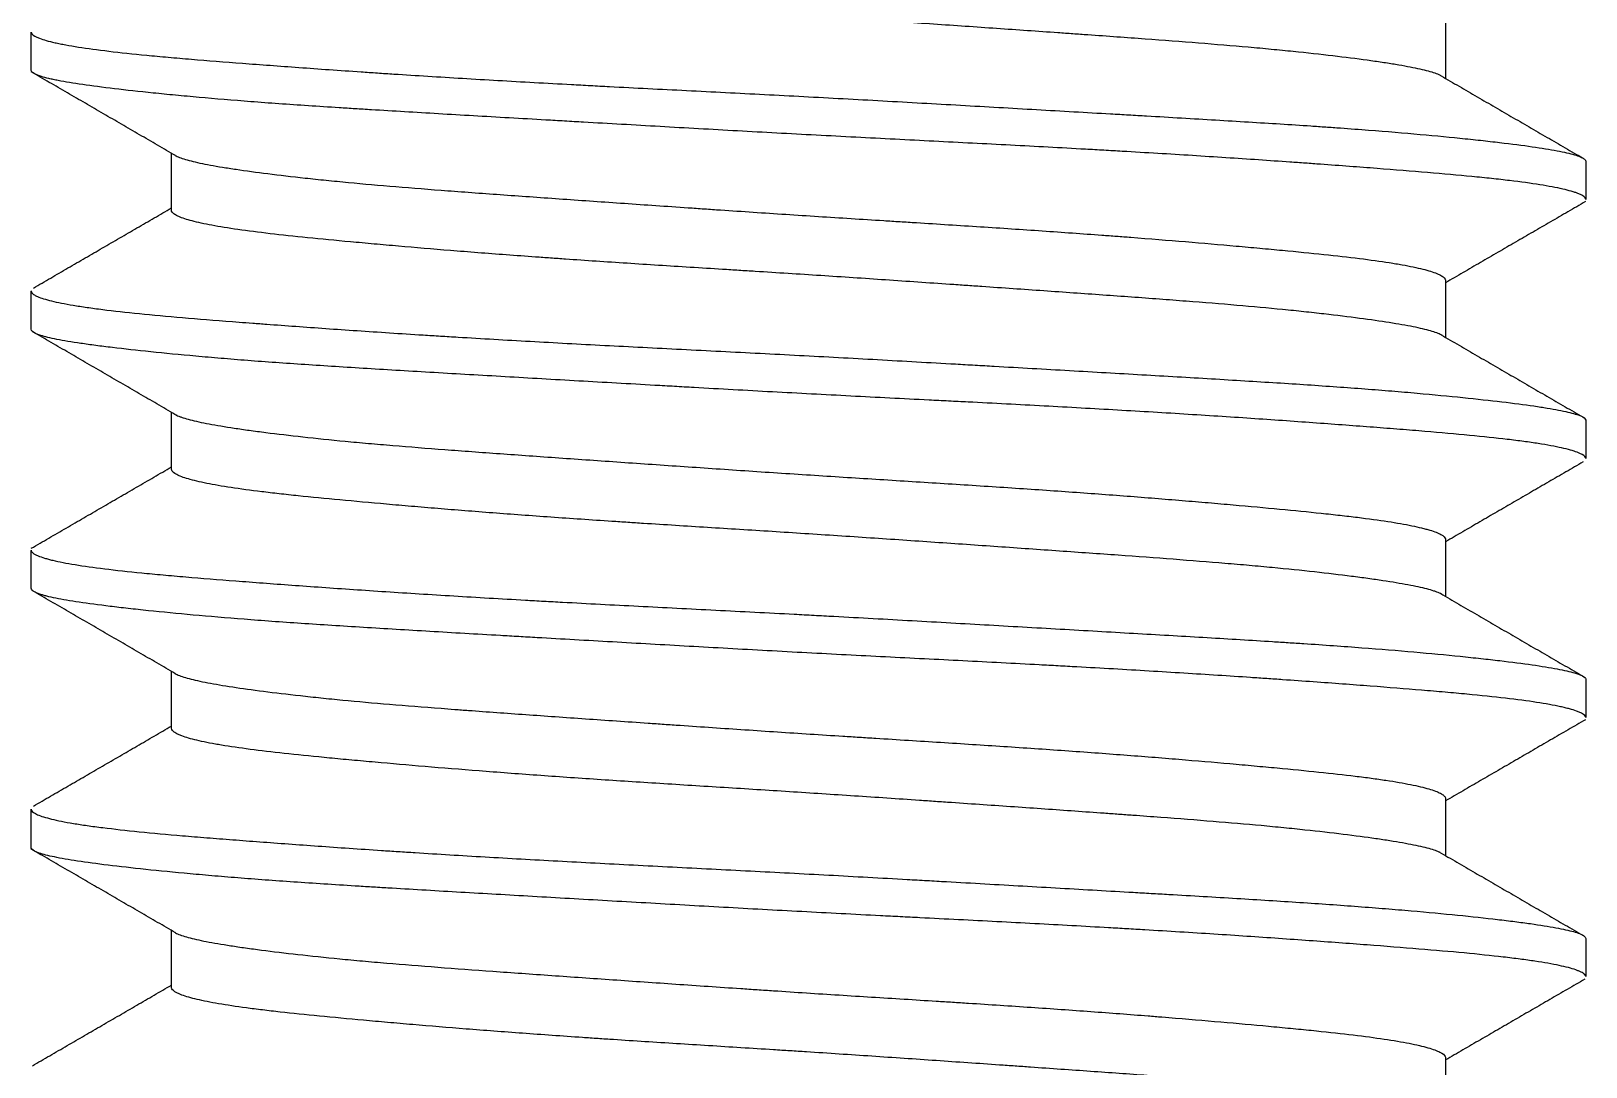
# Model space of a CAD drawing. Extents: x 0 to 1128, y 0 to 827.
# Drawn here: x 300.36 to 306.36, y 231.86 to 235.86 of the extents above; entities that cross this region are included whole.
import ezdxf

# ---------------------------------------------------------------- set-up
doc = ezdxf.new("R2010")
doc.units = 0
doc.header["$LTSCALE"] = 10
doc.header["$MEASUREMENT"] = 0
doc.linetypes.add('CENTER', pattern=[2, 1.25, -0.25, 0.25, -0.25])
doc.layers.add('1', color=7, linetype='CONTINUOUS')

msp = doc.modelspace()

# ---------------------------------------------------------------- linework, layer by layer
at = {"layer": '1', "color": 1, "linetype": 'CENTER', "lineweight": -3, "ltscale": 3}
msp.add_line((303.359, 275.5328), (303.359, 195.1403), dxfattribs=at)
at = {"layer": '1', "color": 7, "linetype": 'Continuous', "lineweight": -3}
for p, q in [((305.8175, 235.8942), (305.8175, 235.6738)), ((300.359, 235.7069), (300.359, 235.8527)), ((300.9005, 235.1649), (300.9005, 235.3851)), ((306.359, 235.3521), (306.359, 235.2071)), ((300.359, 234.7065), (300.359, 234.8523)), ((305.8175, 234.894), (305.8175, 234.6741)), ((300.9005, 234.1652), (300.9005, 234.3851)), ((306.359, 234.3529), (306.359, 234.2066)), ((305.8175, 233.894), (305.8175, 233.6742)), ((300.359, 233.7071), (300.359, 233.8522)), ((300.9005, 233.1652), (300.9005, 233.3851)), ((306.359, 233.3521), (306.359, 233.2068)), ((305.8175, 232.8943), (305.8175, 232.6739)), ((300.359, 232.7063), (300.359, 232.8529)), ((300.9005, 232.1649), (300.9005, 232.3851)), ((306.359, 232.3525), (306.359, 232.207)), ((305.8175, 231.8936), (305.8175, 231.6741))]:
    msp.add_line(p, q, dxfattribs=at)
for points, knots in [([(305.7976, 235.6854), (305.796, 235.6862), (305.7944, 235.687), (305.7866, 235.6904), (305.7795, 235.693), (305.7552, 235.7008), (305.7145, 235.7112), (305.6575, 235.7218), (305.6085, 235.73), (305.5911, 235.7327), (305.5634, 235.7369), (305.554, 235.7383), (305.5346, 235.7411), (305.5247, 235.7424), (305.474, 235.7494), (305.3858, 235.7606), (305.2838, 235.7719), (305.2021, 235.7803), (305.1599, 235.7845), (305.1158, 235.7886), (305.0859, 235.7914), (305.0707, 235.7927), (304.9941, 235.7995), (304.8664, 235.8101), (304.6603, 235.8257), (304.5131, 235.8362), (304.4179, 235.843), (304.3987, 235.8444), (304.3602, 235.8471), (304.3021, 235.8512), (304.2434, 235.8553), (304.1252, 235.8635), (303.9652, 235.8747), (303.7802, 235.8874), (303.6755, 235.8945), (303.6335, 235.8974), (303.6124, 235.8988), (303.5491, 235.9031), (303.507, 235.9059), (303.3808, 235.9143), (303.297, 235.9197), (303.1299, 235.9303), (303.0466, 235.9355), (302.9222, 235.9433), (302.8808, 235.9459), (302.7981, 235.9511), (302.7568, 235.9538), (302.6344, 235.9617), (302.4747, 235.9723), (302.3217, 235.9831), (302.1722, 235.9941), (302.0991, 235.9997), (301.9921, 236.0082), (301.9571, 236.0111), (301.8887, 236.0167), (301.8553, 236.0195), (301.757, 236.028), (301.6945, 236.0335), (301.5751, 236.0444), (301.5041, 236.0511), (301.4377, 236.0577), (301.4116, 236.0604), (301.3987, 236.0617), (301.3608, 236.0657), (301.3365, 236.0683), (301.2666, 236.0761), (301.1809, 236.0866), (301.1103, 236.0974), (301.0631, 236.1056), (301.0483, 236.1083), (301.0277, 236.1125), (301.021, 236.1139), (301.0082, 236.1167), (301.0021, 236.1181), (300.973, 236.1252), (300.935, 236.1365), (300.9138, 236.1478), (300.9043, 236.1562), (300.9013, 236.1603), (300.9005, 236.1643), (300.9005, 236.1655)], [0, 0, 0, 0, 0.005038, 0.005038, 0.022059, 0.022059, 0.0561, 0.090142, 0.090142, 0.107162, 0.107162, 0.115673, 0.115673, 0.124183, 0.124183, 0.158224, 0.192266, 0.192266, 0.209286, 0.217797, 0.217797, 0.226307, 0.226307, 0.260349, 0.29439, 0.328431, 0.328431, 0.336942, 0.336942, 0.345452, 0.362473, 0.362473, 0.396514, 0.430556, 0.439066, 0.439066, 0.447576, 0.447576, 0.464597, 0.464597, 0.498639, 0.498639, 0.53268, 0.53268, 0.549701, 0.549701, 0.566721, 0.566721, 0.600763, 0.634804, 0.634804, 0.668846, 0.668846, 0.685866, 0.685866, 0.702887, 0.702887, 0.736928, 0.736928, 0.77097, 0.77948, 0.77948, 0.787991, 0.787991, 0.805011, 0.805011, 0.839053, 0.873094, 0.873094, 0.890115, 0.890115, 0.898625, 0.898625, 0.907136, 0.907136, 0.941177, 0.975218, 0.975218, 0.992239, 1, 1, 1, 1]), ([(300.359, 235.8529), (300.359, 235.8505), (300.3601, 235.848), (300.367, 235.84), (300.3865, 235.8288), (300.4262, 235.8174), (300.4574, 235.8104), (300.464, 235.809), (300.4778, 235.8062), (300.485, 235.8048), (300.5076, 235.8006), (300.5238, 235.7978), (300.576, 235.7896), (300.6548, 235.7789), (300.7518, 235.7686), (300.8315, 235.7609), (300.8592, 235.7583), (300.9169, 235.7531), (300.9471, 235.7505), (301.0399, 235.7428), (301.1055, 235.7376), (301.2437, 235.7271), (301.3164, 235.7217), (301.4689, 235.7106), (301.5487, 235.705), (301.6531, 235.6979), (301.6741, 235.6965), (301.7165, 235.6936), (301.7805, 235.6894), (301.8458, 235.6853), (301.9779, 235.677), (302.1584, 235.6661), (302.3475, 235.6556), (302.4685, 235.6491), (302.4928, 235.6478), (302.5418, 235.6452), (302.5664, 235.6439), (302.6404, 235.64), (302.6898, 235.6374), (302.8386, 235.6298), (303.038, 235.6197), (303.2394, 235.6094), (303.3912, 235.6013), (303.442, 235.5986), (303.5437, 235.593), (303.5948, 235.5902), (303.7467, 235.5817), (303.9469, 235.5704), (304.1422, 235.5592), (304.3352, 235.5482), (304.4306, 235.5427), (304.5482, 235.5359), (304.5716, 235.5346), (304.618, 235.5319), (304.6871, 235.5279), (304.7546, 235.5239), (304.8876, 235.5161), (305.0594, 235.5059), (305.2201, 235.4957), (305.317, 235.4892), (305.3362, 235.4879), (305.3743, 235.4853), (305.3931, 235.4839), (305.449, 235.4799), (305.4851, 235.4773), (305.5906, 235.4691), (305.723, 235.458), (305.8394, 235.4468), (305.9206, 235.4384), (305.9466, 235.4356), (305.9967, 235.43), (306.0207, 235.4273), (306.0889, 235.419), (306.1698, 235.4083), (306.2316, 235.398), (306.2836, 235.3878), (306.3048, 235.3827), (306.3251, 235.3763), (306.3288, 235.375), (306.3356, 235.3724), (306.3448, 235.3685), (306.3511, 235.3647), (306.3574, 235.359), (306.3591, 235.3559), (306.359, 235.3528)], [0, 0, 0, 0, 0.01469, 0.01469, 0.046907, 0.079123, 0.079123, 0.087177, 0.087177, 0.095231, 0.095231, 0.11134, 0.11134, 0.143556, 0.175773, 0.175773, 0.191881, 0.191881, 0.207989, 0.207989, 0.240206, 0.240206, 0.272422, 0.272422, 0.304639, 0.304639, 0.312693, 0.312693, 0.320747, 0.336855, 0.336855, 0.369072, 0.401288, 0.401288, 0.409342, 0.409342, 0.417396, 0.417396, 0.433505, 0.433505, 0.465721, 0.497938, 0.497938, 0.514046, 0.514046, 0.530154, 0.530154, 0.562371, 0.594587, 0.594587, 0.626803, 0.626803, 0.634858, 0.634858, 0.642912, 0.65902, 0.65902, 0.691236, 0.723453, 0.723453, 0.731507, 0.731507, 0.739561, 0.739561, 0.755669, 0.755669, 0.787886, 0.820102, 0.820102, 0.836211, 0.836211, 0.852319, 0.852319, 0.884535, 0.916752, 0.916752, 0.948968, 0.948968, 0.957022, 0.957022, 0.965077, 0.981185, 0.981185, 1, 1, 1, 1]), ([(306.359, 235.2062), (306.359, 235.2084), (306.3581, 235.2107), (306.3521, 235.2184), (306.3428, 235.2241), (306.3247, 235.2311), (306.3208, 235.2326), (306.3122, 235.2354), (306.3076, 235.2368), (306.2928, 235.2411), (306.2818, 235.244), (306.2449, 235.2524), (306.1861, 235.2635), (306.1083, 235.2742), (306.0427, 235.2821), (306.0196, 235.2847), (305.971, 235.29), (305.9455, 235.2926), (305.8658, 235.3004), (305.7516, 235.3106), (305.6218, 235.3208), (305.4841, 235.3314), (305.4113, 235.3368), (305.3153, 235.3438), (305.2958, 235.3452), (305.2566, 235.348), (305.1973, 235.3522), (305.1365, 235.3564), (305.0129, 235.3648), (304.8429, 235.376), (304.6623, 235.3869), (304.5462, 235.3936), (304.5228, 235.395), (304.4756, 235.3977), (304.4518, 235.399), (304.3803, 235.403), (304.3324, 235.4056), (304.1877, 235.4134), (303.9927, 235.4236), (303.7937, 235.4337), (303.6428, 235.4414), (303.5922, 235.444), (303.4906, 235.4493), (303.4394, 235.4519), (303.2867, 235.46), (303.1856, 235.4655), (302.9848, 235.4767), (302.885, 235.4823), (302.6869, 235.4936), (302.5885, 235.4992), (302.4664, 235.5062), (302.442, 235.5076), (302.3936, 235.5104), (302.3215, 235.5145), (302.2507, 235.5186), (302.1108, 235.5267), (301.9289, 235.5372), (301.7562, 235.5475), (301.6512, 235.5539), (301.6303, 235.5552), (301.5889, 235.5578), (301.5683, 235.559), (301.5073, 235.5629), (301.4676, 235.5655), (301.3511, 235.5733), (301.2773, 235.5785), (301.1368, 235.5893), (301.0703, 235.5949), (300.9761, 235.6033), (300.9456, 235.6061), (300.8865, 235.6117), (300.8579, 235.6146), (300.7757, 235.623), (300.6756, 235.6341), (300.5533, 235.6501), (300.4903, 235.6605), (300.4569, 235.667), (300.4505, 235.6683), (300.4384, 235.6709), (300.4213, 235.6747), (300.407, 235.6785), (300.3824, 235.6861), (300.3711, 235.6912), (300.3609, 235.6996), (300.359, 235.7029), (300.359, 235.7063)], [0, 0, 0, 0, 0.013403, 0.013403, 0.045619, 0.045619, 0.053674, 0.053674, 0.061728, 0.061728, 0.077836, 0.077836, 0.110052, 0.142269, 0.142269, 0.158377, 0.158377, 0.174485, 0.174485, 0.206702, 0.238918, 0.238918, 0.271135, 0.271135, 0.279189, 0.279189, 0.287243, 0.303352, 0.303352, 0.335568, 0.367785, 0.367785, 0.375839, 0.375839, 0.383893, 0.383893, 0.400001, 0.400001, 0.432218, 0.464434, 0.464434, 0.480542, 0.480542, 0.496651, 0.496651, 0.528867, 0.528867, 0.561084, 0.561084, 0.5933, 0.5933, 0.601354, 0.601354, 0.609408, 0.625517, 0.625517, 0.657733, 0.68995, 0.68995, 0.698004, 0.698004, 0.706058, 0.706058, 0.722166, 0.722166, 0.754383, 0.754383, 0.786599, 0.786599, 0.802708, 0.802708, 0.818816, 0.818816, 0.851032, 0.883249, 0.915465, 0.915465, 0.923519, 0.923519, 0.931574, 0.947682, 0.947682, 0.979898, 0.979898, 1, 1, 1, 1]), ([(300.9122, 235.3783), (300.9161, 235.3758), (300.9312, 235.3681), (300.9719, 235.3553), (301.0217, 235.3447), (301.0655, 235.3366), (301.0812, 235.3339), (301.1145, 235.3284), (301.1321, 235.3257), (301.1876, 235.3174), (301.2691, 235.3063), (301.3652, 235.295), (301.4429, 235.2865), (301.4697, 235.2836), (301.5253, 235.278), (301.5539, 235.2752), (301.6415, 235.2668), (301.7028, 235.2615), (301.8307, 235.2509), (301.8974, 235.2457), (302.0015, 235.2378), (302.0369, 235.2352), (302.1092, 235.2299), (302.1461, 235.2272), (302.2579, 235.2192), (302.41, 235.2084), (302.6469, 235.1919), (302.8108, 235.1805), (302.9152, 235.1733), (302.9361, 235.1719), (302.978, 235.169), (303.0408, 235.1647), (303.1037, 235.1605), (303.2294, 235.152), (303.3133, 235.1465), (303.4812, 235.1357), (303.5862, 235.1291), (303.6913, 235.1225), (303.7333, 235.1198), (303.7544, 235.1185), (303.8172, 235.1146), (303.8587, 235.1119), (303.9822, 235.1041), (304.144, 235.0936), (304.3004, 235.0829), (304.4156, 235.0746), (304.4536, 235.0719), (304.5101, 235.0677), (304.5289, 235.0663), (304.5661, 235.0635), (304.5845, 235.0621), (304.6758, 235.055), (304.8165, 235.0437), (304.9465, 235.0325), (305.0401, 235.0241), (305.0859, 235.02), (305.1301, 235.0159), (305.1593, 235.0132), (305.1737, 235.0118), (305.2448, 235.0051), (305.351, 234.9945), (305.4884, 234.9789), (305.5656, 234.9682), (305.6179, 234.96), (305.6344, 234.9572), (305.6651, 234.9517), (305.6794, 234.9489), (305.7192, 234.9406), (305.7638, 234.9293), (305.7916, 234.918), (305.8061, 234.9094), (305.8099, 234.9066), (305.8153, 234.9009), (305.8169, 234.8981), (305.8174, 234.8948), (305.8175, 234.8943), (305.8175, 234.8938)], [0, 0, 0, 0, 0.015964, 0.049784, 0.083604, 0.083604, 0.100514, 0.100514, 0.117425, 0.117425, 0.151245, 0.185065, 0.185065, 0.201975, 0.201975, 0.218886, 0.218886, 0.252706, 0.252706, 0.286526, 0.286526, 0.303437, 0.303437, 0.320347, 0.320347, 0.354167, 0.387987, 0.421808, 0.421808, 0.430263, 0.430263, 0.438718, 0.455628, 0.455628, 0.489448, 0.489448, 0.523269, 0.531724, 0.531724, 0.540179, 0.540179, 0.557089, 0.557089, 0.590909, 0.62473, 0.62473, 0.64164, 0.64164, 0.650095, 0.650095, 0.65855, 0.65855, 0.692371, 0.726191, 0.726191, 0.743101, 0.751556, 0.751556, 0.760011, 0.760011, 0.793832, 0.827652, 0.861472, 0.861472, 0.878382, 0.878382, 0.895293, 0.895293, 0.929113, 0.962933, 0.962933, 0.979843, 0.979843, 0.996754, 0.996754, 1, 1, 1, 1]), ([(305.8052, 234.6813), (305.8039, 234.6821), (305.7935, 234.6881), (305.7775, 234.6941), (305.7503, 234.7019), (305.7402, 234.7045), (305.7178, 234.7097), (305.7055, 234.7124), (305.6653, 234.7204), (305.604, 234.7312), (305.4892, 234.7477), (305.3976, 234.759), (305.3231, 234.7675), (305.2972, 234.7703), (305.2441, 234.776), (305.2167, 234.7788), (305.1326, 234.7872), (305.0735, 234.7926), (304.9496, 234.8032), (304.8847, 234.8085), (304.783, 234.8163), (304.7483, 234.819), (304.6775, 234.8243), (304.6415, 234.8269), (304.5325, 234.8348), (304.3837, 234.8455), (304.2281, 234.8564), (304.1088, 234.8647), (304.0485, 234.8689), (303.9873, 234.8731), (303.9462, 234.876), (303.9256, 234.8774), (303.8224, 234.8845), (303.6567, 234.8959), (303.4898, 234.9071), (303.3222, 234.9181), (303.2381, 234.9234), (303.1326, 234.9301), (303.1114, 234.9314), (303.0693, 234.934), (303.0064, 234.938), (302.9441, 234.9419), (302.8203, 234.9497), (302.6576, 234.9601), (302.4796, 234.972), (302.3825, 234.9788), (302.3438, 234.9816), (302.3245, 234.983), (302.267, 234.9871), (302.2293, 234.9899), (302.1182, 234.9982), (301.9749, 235.0094), (301.8414, 235.0207), (301.7449, 235.0291), (301.7133, 235.0319), (301.6514, 235.0375), (301.6211, 235.0402), (301.533, 235.0484), (301.4226, 235.059), (301.2777, 235.0745), (301.1949, 235.0851), (301.1194, 235.0959), (301.0859, 235.1014), (301.0271, 235.1123), (300.9765, 235.1235), (300.9423, 235.1348), (300.9229, 235.1434), (300.9175, 235.1462), (300.9089, 235.1519), (300.9057, 235.1547), (300.9013, 235.1606), (300.9003, 235.1635), (300.9005, 235.1665)], [0, 0, 0, 0, 0.005119, 0.038794, 0.038794, 0.055631, 0.055631, 0.072468, 0.072468, 0.106143, 0.139817, 0.173492, 0.173492, 0.190329, 0.190329, 0.207167, 0.207167, 0.240841, 0.240841, 0.274516, 0.274516, 0.291353, 0.291353, 0.30819, 0.30819, 0.341865, 0.37554, 0.37554, 0.392377, 0.400796, 0.400796, 0.409214, 0.409214, 0.442889, 0.476563, 0.476563, 0.510238, 0.510238, 0.518657, 0.518657, 0.527075, 0.543913, 0.543913, 0.577587, 0.611262, 0.61968, 0.61968, 0.628099, 0.628099, 0.644936, 0.644936, 0.678611, 0.712286, 0.712286, 0.729123, 0.729123, 0.74596, 0.74596, 0.779635, 0.813309, 0.846984, 0.846984, 0.880659, 0.880659, 0.914333, 0.948008, 0.948008, 0.964845, 0.964845, 0.981682, 0.981682, 1, 1, 1, 1]), ([(300.359, 234.8538), (300.3588, 234.8514), (300.3596, 234.849), (300.3624, 234.8452), (300.3637, 234.8438), (300.3671, 234.841), (300.369, 234.8396), (300.376, 234.8354), (300.3819, 234.8325), (300.4034, 234.824), (300.442, 234.8127), (300.5002, 234.8017), (300.5513, 234.7935), (300.5696, 234.7907), (300.6087, 234.7853), (300.6296, 234.7826), (300.6954, 234.7746), (300.7918, 234.7642), (300.9617, 234.749), (301.0919, 234.7387), (301.1787, 234.732), (301.1964, 234.7307), (301.232, 234.728), (301.2861, 234.7239), (301.3419, 234.7198), (301.4559, 234.7115), (301.6139, 234.7003), (301.784, 234.6892), (301.8942, 234.6822), (301.9165, 234.6808), (301.9614, 234.6781), (301.984, 234.6767), (302.0524, 234.6725), (302.0984, 234.6698), (302.2375, 234.6617), (302.426, 234.6512), (302.6206, 234.641), (302.7689, 234.6334), (302.8187, 234.6308), (302.9191, 234.6257), (302.9698, 234.6231), (303.1217, 234.6154), (303.2227, 234.6102), (303.4245, 234.5996), (303.5251, 234.5941), (303.7261, 234.5829), (303.8265, 234.5772), (303.9516, 234.5701), (303.9767, 234.5687), (304.0265, 234.5658), (304.1009, 234.5616), (304.1742, 234.5574), (304.3193, 234.5491), (304.5092, 234.5382), (304.6918, 234.5276), (304.8259, 234.5198), (304.8701, 234.5172), (304.9575, 234.512), (305.0003, 234.5094), (305.1263, 234.5017), (305.2069, 234.4966), (305.3614, 234.4863), (305.4354, 234.481), (305.5414, 234.4729), (305.5931, 234.4688), (305.6429, 234.4646), (305.6757, 234.4618), (305.6919, 234.4604), (305.7711, 234.4533), (305.8888, 234.4421), (306.0389, 234.4255), (306.1214, 234.4148), (306.1673, 234.4081), (306.1762, 234.4068), (306.1933, 234.4041), (306.218, 234.4002), (306.2399, 234.3963), (306.2798, 234.3886), (306.323, 234.3785), (306.3462, 234.3683), (306.356, 234.3605), (306.358, 234.3579), (306.3589, 234.3546), (306.3589, 234.3541), (306.359, 234.3535)], [0, 0, 0, 0, 0.014176, 0.014176, 0.02223, 0.02223, 0.030284, 0.030284, 0.046393, 0.046393, 0.078609, 0.110826, 0.110826, 0.126934, 0.126934, 0.143042, 0.143042, 0.175259, 0.207475, 0.239692, 0.239692, 0.247746, 0.247746, 0.2558, 0.271908, 0.271908, 0.304125, 0.336341, 0.336341, 0.344395, 0.344395, 0.352449, 0.352449, 0.368558, 0.368558, 0.400774, 0.432991, 0.432991, 0.449099, 0.449099, 0.465207, 0.465207, 0.497424, 0.497424, 0.52964, 0.52964, 0.561857, 0.561857, 0.569911, 0.569911, 0.577965, 0.594073, 0.594073, 0.626289, 0.658506, 0.658506, 0.674614, 0.674614, 0.690722, 0.690722, 0.722939, 0.722939, 0.755155, 0.755155, 0.771264, 0.779318, 0.779318, 0.787372, 0.787372, 0.819588, 0.851805, 0.884021, 0.884021, 0.892076, 0.892076, 0.90013, 0.916238, 0.916238, 0.948454, 0.980671, 0.980671, 0.996779, 0.996779, 1, 1, 1, 1]), ([(306.359, 234.2069), (306.3588, 234.2092), (306.3576, 234.2116), (306.3506, 234.2196), (306.3405, 234.2252), (306.3103, 234.2365), (306.2703, 234.2478), (306.2104, 234.2588), (306.1666, 234.2657), (306.1575, 234.2671), (306.1387, 234.2698), (306.129, 234.2711), (306.099, 234.2752), (306.0779, 234.2779), (306.0113, 234.2858), (305.9138, 234.2961), (305.7991, 234.3063), (305.7065, 234.314), (305.6746, 234.3166), (305.625, 234.3205), (305.6081, 234.3218), (305.574, 234.3245), (305.5568, 234.3258), (305.4694, 234.3325), (305.3963, 234.3379), (305.2437, 234.349), (305.0848, 234.3602), (304.9131, 234.3714), (304.7347, 234.3825), (304.6437, 234.388), (304.4583, 234.3987), (304.2695, 234.4092), (304.074, 234.4194), (303.9496, 234.4258), (303.9246, 234.4271), (303.8744, 234.4296), (303.8492, 234.4309), (303.7736, 234.4348), (303.7233, 234.4373), (303.5721, 234.445), (303.4714, 234.4502), (303.2699, 234.4609), (303.1691, 234.4664), (303.0179, 234.4748), (302.9675, 234.4777), (302.892, 234.4819), (302.8667, 234.4834), (302.8165, 234.4862), (302.6913, 234.4933), (302.4708, 234.506), (302.2815, 234.5168), (302.0956, 234.5276), (302.0043, 234.5328), (301.87, 234.5407), (301.8259, 234.5433), (301.7396, 234.5485), (301.6972, 234.5511), (301.5725, 234.5587), (301.4925, 234.5638), (301.3389, 234.5742), (301.2652, 234.5794), (301.1772, 234.5862), (301.1598, 234.5876), (301.1255, 234.5904), (301.1085, 234.5918), (301.0584, 234.596), (301.0261, 234.5988), (300.9326, 234.6072), (300.8166, 234.6184), (300.7177, 234.6294), (300.6501, 234.6376), (300.6287, 234.6403), (300.5982, 234.6444), (300.5883, 234.6457), (300.5691, 234.6484), (300.5227, 234.6551), (300.4536, 234.6667), (300.412, 234.6768), (300.3803, 234.687), (300.3694, 234.6921), (300.3608, 234.7), (300.3593, 234.7027), (300.359, 234.7056), (300.359, 234.7058), (300.359, 234.7061)], [0, 0, 0, 0, 0.013946, 0.013946, 0.046229, 0.046229, 0.078512, 0.110795, 0.110795, 0.118866, 0.118866, 0.126937, 0.126937, 0.143078, 0.143078, 0.175361, 0.207644, 0.207644, 0.223786, 0.223786, 0.231856, 0.231856, 0.239927, 0.239927, 0.27221, 0.27221, 0.304493, 0.336776, 0.336776, 0.369059, 0.369059, 0.401342, 0.433625, 0.433625, 0.441696, 0.441696, 0.449767, 0.449767, 0.465908, 0.465908, 0.498191, 0.498191, 0.530474, 0.530474, 0.546616, 0.546616, 0.554687, 0.554687, 0.562758, 0.595041, 0.627324, 0.627324, 0.659607, 0.659607, 0.675748, 0.675748, 0.69189, 0.69189, 0.724173, 0.724173, 0.756456, 0.756456, 0.764526, 0.764526, 0.772597, 0.772597, 0.788739, 0.788739, 0.821022, 0.853305, 0.853305, 0.869446, 0.869446, 0.877517, 0.877517, 0.885588, 0.917871, 0.950154, 0.950154, 0.982437, 0.982437, 0.998578, 0.998578, 1, 1, 1, 1]), ([(300.9171, 234.3754), (300.9192, 234.3743), (300.9244, 234.3718), (300.9304, 234.3693), (300.9374, 234.3666), (300.9412, 234.3653), (300.9533, 234.3614), (300.9624, 234.3588), (300.9928, 234.3509), (301.0416, 234.3404), (301.1065, 234.3295), (301.1613, 234.3213), (301.1806, 234.3185), (301.2111, 234.3143), (301.2215, 234.3129), (301.2428, 234.3101), (301.2537, 234.3086), (301.3092, 234.3016), (301.4047, 234.2903), (301.5135, 234.279), (301.6001, 234.2707), (301.6298, 234.268), (301.6757, 234.2639), (301.6912, 234.2626), (301.7226, 234.2599), (301.7386, 234.2585), (301.8191, 234.2518), (301.9527, 234.2413), (302.1665, 234.2256), (302.318, 234.2149), (302.4351, 234.2067), (302.4747, 234.2039), (302.5543, 234.1983), (302.5943, 234.1955), (302.7151, 234.1872), (302.8779, 234.1759), (303.0443, 234.1645), (303.1705, 234.156), (303.2128, 234.1532), (303.2978, 234.1475), (303.3402, 234.1448), (303.467, 234.1366), (303.6349, 234.126), (303.8007, 234.1156), (303.9241, 234.1078), (303.9652, 234.1052), (304.0469, 234.0999), (304.0878, 234.0972), (304.2087, 234.0892), (304.3659, 234.0784), (304.5901, 234.0619), (304.7318, 234.0505), (304.8179, 234.0434), (304.8349, 234.042), (304.8687, 234.0391), (304.9186, 234.0349), (304.9668, 234.0306), (305.0609, 234.0223), (305.1205, 234.0168), (305.2336, 234.0061), (305.3004, 233.9996), (305.3622, 233.993), (305.3865, 233.9903), (305.3985, 233.989), (305.4336, 233.985), (305.456, 233.9824), (305.5203, 233.9744), (305.598, 233.9638), (305.6601, 233.9529), (305.7007, 233.9445), (305.7133, 233.9417), (305.7306, 233.9375), (305.7361, 233.936), (305.7466, 233.9332), (305.7516, 233.9318), (305.7751, 233.9246), (305.8038, 233.9132), (305.8155, 233.902), (305.8173, 233.8956), (305.8175, 233.8948), (305.8175, 233.894)], [0, 0, 0, 0, 0.007625, 0.016135, 0.016135, 0.024646, 0.024646, 0.041666, 0.041666, 0.075708, 0.109749, 0.109749, 0.12677, 0.12677, 0.13528, 0.13528, 0.14379, 0.14379, 0.177832, 0.211873, 0.211873, 0.228894, 0.228894, 0.237404, 0.237404, 0.245914, 0.245914, 0.279956, 0.313997, 0.348039, 0.348039, 0.365059, 0.365059, 0.38208, 0.38208, 0.416121, 0.450163, 0.450163, 0.467183, 0.467183, 0.484204, 0.484204, 0.518245, 0.552287, 0.552287, 0.569307, 0.569307, 0.586328, 0.586328, 0.620369, 0.654411, 0.688452, 0.688452, 0.696962, 0.696962, 0.705473, 0.722494, 0.722494, 0.756535, 0.756535, 0.790576, 0.799087, 0.799087, 0.807597, 0.807597, 0.824618, 0.824618, 0.858659, 0.8927, 0.8927, 0.909721, 0.909721, 0.918231, 0.918231, 0.926742, 0.926742, 0.960783, 0.994824, 0.994824, 1, 1, 1, 1]), ([(305.8021, 233.6831), (305.7996, 233.6845), (305.7941, 233.6872), (305.7874, 233.69), (305.7804, 233.6926), (305.7766, 233.6939), (305.7645, 233.6979), (305.7554, 233.7005), (305.7251, 233.7083), (305.6764, 233.7188), (305.6118, 233.7296), (305.5572, 233.7378), (305.5379, 233.7406), (305.5075, 233.7448), (305.4971, 233.7462), (305.4759, 233.749), (305.4651, 233.7504), (305.4099, 233.7575), (305.3147, 233.7688), (305.2064, 233.78), (305.1201, 233.7882), (305.0905, 233.791), (305.0449, 233.795), (305.0294, 233.7964), (304.9981, 233.7991), (304.9822, 233.8004), (304.902, 233.8071), (304.769, 233.8176), (304.5561, 233.8332), (304.4052, 233.8439), (304.2886, 233.8521), (304.2491, 233.8549), (304.1698, 233.8604), (304.1299, 233.8632), (304.0096, 233.8716), (303.8474, 233.8828), (303.6815, 233.8942), (303.5558, 233.9026), (303.5137, 233.9055), (303.4289, 233.9111), (303.3866, 233.9139), (303.2602, 233.922), (303.0927, 233.9326), (302.9273, 233.9429), (302.8041, 233.9508), (302.7427, 233.9547), (302.6816, 233.9586), (302.6409, 233.9613), (302.6207, 233.9626), (302.52, 233.9693), (302.3629, 233.98), (302.1388, 233.9965), (301.9971, 234.0078), (301.911, 234.0149), (301.8939, 234.0163), (301.8601, 234.0192), (301.81, 234.0234), (301.7617, 234.0276), (301.6674, 234.036), (301.6076, 234.0414), (301.4942, 234.0521), (301.4271, 234.0587), (301.3649, 234.0652), (301.3405, 234.0679), (301.3284, 234.0692), (301.293, 234.0732), (301.2704, 234.0758), (301.2056, 234.0837), (301.1271, 234.0943), (301.0641, 234.1052), (301.0227, 234.1135), (301.0099, 234.1163), (300.9863, 234.1219), (300.9755, 234.1248), (300.9465, 234.1333), (300.9165, 234.1447), (300.9036, 234.1559), (300.9007, 234.163), (300.9004, 234.1647), (300.9005, 234.1663)], [0, 0, 0, 0, 0.009199, 0.017654, 0.017654, 0.026109, 0.026109, 0.04302, 0.04302, 0.07684, 0.11066, 0.11066, 0.12757, 0.12757, 0.136026, 0.136026, 0.144481, 0.144481, 0.178301, 0.212121, 0.212121, 0.229031, 0.229031, 0.237487, 0.237487, 0.245942, 0.245942, 0.279762, 0.313582, 0.347403, 0.347403, 0.364313, 0.364313, 0.381223, 0.381223, 0.415043, 0.448864, 0.448864, 0.465774, 0.465774, 0.482684, 0.482684, 0.516504, 0.550325, 0.550325, 0.567235, 0.57569, 0.57569, 0.584145, 0.584145, 0.617965, 0.651786, 0.685606, 0.685606, 0.694061, 0.694061, 0.702516, 0.719426, 0.719426, 0.753247, 0.753247, 0.787067, 0.795522, 0.795522, 0.803977, 0.803977, 0.820887, 0.820887, 0.854708, 0.888528, 0.888528, 0.905438, 0.905438, 0.922348, 0.922348, 0.956169, 0.989989, 0.989989, 1, 1, 1, 1]), ([(300.359, 233.8534), (300.3589, 233.8514), (300.3595, 233.8495), (300.3642, 233.8421), (300.3727, 233.8365), (300.3931, 233.828), (300.4052, 233.8238), (300.4202, 233.8195), (300.4309, 233.8167), (300.4366, 233.8152), (300.4664, 233.8082), (300.5239, 233.797), (300.6384, 233.7809), (300.7335, 233.7705), (300.799, 233.764), (300.8124, 233.7627), (300.8398, 233.7601), (300.8815, 233.7562), (300.9255, 233.7524), (301.0163, 233.7447), (301.0807, 233.7396), (301.217, 233.7291), (301.2889, 233.7237), (301.4026, 233.7154), (301.4414, 233.7126), (301.5211, 233.7069), (301.5616, 233.7041), (301.685, 233.6957), (301.8546, 233.6845), (302.034, 233.6736), (302.1722, 233.6655), (302.2423, 233.6615), (302.3138, 233.6575), (302.3617, 233.6549), (302.3859, 233.6536), (302.5068, 233.647), (302.6044, 233.6419), (302.8014, 233.6317), (303, 233.6216), (303.2021, 233.6113), (303.3294, 233.6046), (303.355, 233.6032), (303.406, 233.6005), (303.4824, 233.5964), (303.5583, 233.5922), (303.7095, 233.5838), (303.9093, 233.5726), (304.1057, 233.5613), (304.2517, 233.553), (304.3002, 233.5502), (304.3966, 233.5446), (304.4443, 233.5419), (304.5853, 233.5338), (304.7682, 233.5232), (304.9413, 233.513), (305.0675, 233.5053), (305.1296, 233.5014), (305.1903, 233.4976), (305.2304, 233.495), (305.2503, 233.4937), (305.3486, 233.4872), (305.4233, 233.4819), (305.5651, 233.4712), (305.6992, 233.4601), (305.8181, 233.4489), (305.8876, 233.4418), (305.9012, 233.4404), (305.928, 233.4376), (305.9672, 233.4334), (306.0037, 233.4292), (306.073, 233.421), (306.1561, 233.4103), (306.2204, 233.3999), (306.2614, 233.3922), (306.2739, 233.3896), (306.2964, 233.3845), (306.3064, 233.3819), (306.3324, 233.3743), (306.3445, 233.3692), (306.3564, 233.3605), (306.3589, 233.3569), (306.359, 233.3533)], [0, 0, 0, 0, 0.011597, 0.011597, 0.043814, 0.043814, 0.059922, 0.067976, 0.067976, 0.07603, 0.07603, 0.108247, 0.140463, 0.17268, 0.17268, 0.180734, 0.180734, 0.188788, 0.204896, 0.204896, 0.237113, 0.237113, 0.269329, 0.269329, 0.285437, 0.285437, 0.301546, 0.301546, 0.333762, 0.365979, 0.365979, 0.382087, 0.390141, 0.390141, 0.398195, 0.398195, 0.430412, 0.430412, 0.462628, 0.494845, 0.494845, 0.502899, 0.502899, 0.510953, 0.527061, 0.527061, 0.559278, 0.591494, 0.591494, 0.607602, 0.607602, 0.623711, 0.623711, 0.655927, 0.688144, 0.688144, 0.704252, 0.712306, 0.712306, 0.72036, 0.72036, 0.752577, 0.752577, 0.784793, 0.81701, 0.81701, 0.825064, 0.825064, 0.833118, 0.849226, 0.849226, 0.881443, 0.913659, 0.913659, 0.929767, 0.929767, 0.945876, 0.945876, 0.978092, 0.978092, 1, 1, 1, 1]), ([(306.359, 233.2066), (306.3588, 233.2094), (306.3573, 233.2122), (306.349, 233.2205), (306.3385, 233.2261), (306.315, 233.2346), (306.3014, 233.2389), (306.2849, 233.2431), (306.2732, 233.2459), (306.267, 233.2474), (306.2346, 233.2544), (306.2038, 233.26), (306.133, 233.2708), (306.0529, 233.2815), (305.9542, 233.2918), (305.8731, 233.2996), (305.8447, 233.3022), (305.7863, 233.3073), (305.7561, 233.3099), (305.6627, 233.3176), (305.5967, 233.3228), (305.4575, 233.3334), (305.3841, 233.3388), (305.2685, 233.3472), (305.2291, 233.35), (305.1685, 233.3542), (305.148, 233.3556), (305.1068, 233.3585), (305.0031, 233.3655), (304.8097, 233.3781), (304.6285, 233.3889), (304.4891, 233.3969), (304.4185, 233.4009), (304.3466, 233.4048), (304.2984, 233.4075), (304.2741, 233.4088), (304.1522, 233.4153), (304.0539, 233.4204), (303.856, 233.4306), (303.6567, 233.4407), (303.4546, 233.4511), (303.3019, 233.4592), (303.2508, 233.462), (303.149, 233.4676), (303.0985, 233.4704), (302.9474, 233.4788), (302.7481, 233.4901), (302.5529, 233.5013), (302.4079, 233.5096), (302.3599, 233.5123), (302.2882, 233.5165), (302.2643, 233.5178), (302.217, 233.5206), (302.0995, 233.5273), (301.8956, 233.5391), (301.7246, 233.5493), (301.6004, 233.557), (301.5596, 233.5596), (301.4794, 233.5647), (301.4399, 233.5673), (301.3238, 233.5752), (301.2505, 233.5805), (301.1116, 233.5914), (300.9806, 233.6025), (300.8651, 233.6137), (300.798, 233.6208), (300.7848, 233.6222), (300.759, 233.625), (300.7463, 233.6264), (300.7093, 233.6305), (300.6859, 233.6333), (300.6192, 233.6414), (300.5399, 233.6521), (300.4796, 233.6624), (300.4416, 233.6701), (300.4302, 233.6726), (300.4148, 233.6765), (300.41, 233.6778), (300.4011, 233.6804), (300.3803, 233.6868), (300.3677, 233.6931), (300.3601, 233.7011), (300.3588, 233.7039), (300.359, 233.7067)], [0, 0, 0, 0, 0.016495, 0.016495, 0.048712, 0.048712, 0.06482, 0.072874, 0.072874, 0.080928, 0.080928, 0.113145, 0.113145, 0.145361, 0.177578, 0.177578, 0.193686, 0.193686, 0.209794, 0.209794, 0.242011, 0.242011, 0.274227, 0.274227, 0.290336, 0.290336, 0.29839, 0.29839, 0.306444, 0.33866, 0.370877, 0.370877, 0.386985, 0.395039, 0.395039, 0.403093, 0.403093, 0.43531, 0.43531, 0.467526, 0.499743, 0.499743, 0.515851, 0.515851, 0.531959, 0.531959, 0.564176, 0.596392, 0.596392, 0.6125, 0.6125, 0.620555, 0.620555, 0.628609, 0.660825, 0.693042, 0.693042, 0.70915, 0.70915, 0.725258, 0.725258, 0.757475, 0.757475, 0.789691, 0.821908, 0.821908, 0.829962, 0.829962, 0.838016, 0.838016, 0.854124, 0.854124, 0.886341, 0.918557, 0.918557, 0.934665, 0.934665, 0.942719, 0.942719, 0.950774, 0.98299, 0.98299, 1, 1, 1, 1]), ([(300.9152, 233.3765), (300.9173, 233.3753), (300.9298, 233.3688), (300.9488, 233.3624), (300.9783, 233.3546), (300.9892, 233.3519), (301.0132, 233.3466), (301.0264, 233.3439), (301.0687, 233.3359), (301.133, 233.3251), (301.2522, 233.3084), (301.3468, 233.2971), (301.4109, 233.29), (301.424, 233.2885), (301.4505, 233.2857), (301.4907, 233.2814), (301.5327, 233.2772), (301.6188, 233.2689), (301.6791, 233.2635), (301.8056, 233.2529), (301.8884, 233.2464), (301.9758, 233.2398), (302.0111, 233.2371), (302.029, 233.2358), (302.0829, 233.2318), (302.1192, 233.2292), (302.2296, 233.2212), (302.3802, 233.2105), (302.5376, 233.1995), (302.6583, 233.1911), (302.6989, 233.1883), (302.7606, 233.184), (302.7813, 233.1826), (302.8226, 233.1797), (302.8434, 233.1783), (302.947, 233.1712), (303.1134, 233.1598), (303.2811, 233.1486), (303.4073, 233.1404), (303.4706, 233.1364), (303.534, 233.1324), (303.5763, 233.1297), (303.5975, 233.1284), (303.7032, 233.1217), (303.87, 233.1113), (304.1133, 233.0956), (304.271, 233.0849), (304.3875, 233.0767), (304.4261, 233.0739), (304.5018, 233.0683), (304.539, 233.0655), (304.6488, 233.0572), (304.7903, 233.0459), (304.922, 233.0346), (305.017, 233.0262), (305.0481, 233.0234), (305.1089, 233.0178), (305.1384, 233.0151), (305.2243, 233.007), (305.3318, 232.9965), (305.4253, 232.9861), (305.4902, 232.9782), (305.511, 232.9755), (305.5507, 232.9702), (305.5697, 232.9674), (305.6234, 232.9593), (305.6866, 232.9483), (305.7333, 232.9371), (305.7717, 232.9258), (305.7868, 232.9201), (305.8003, 232.9129), (305.8027, 232.9115), (305.807, 232.9086), (305.8126, 232.9044), (305.8158, 232.9002), (305.8172, 232.8963), (305.8174, 232.8951), (305.8175, 232.894)], [0, 0, 0, 0, 0.007881, 0.041848, 0.041848, 0.058832, 0.058832, 0.075816, 0.075816, 0.109783, 0.14375, 0.177718, 0.177718, 0.18621, 0.18621, 0.194702, 0.211685, 0.211685, 0.245653, 0.245653, 0.27962, 0.288112, 0.288112, 0.296604, 0.296604, 0.313588, 0.313588, 0.347555, 0.381522, 0.381522, 0.398506, 0.398506, 0.406998, 0.406998, 0.41549, 0.41549, 0.449457, 0.483425, 0.483425, 0.500408, 0.5089, 0.5089, 0.517392, 0.517392, 0.55136, 0.585327, 0.619294, 0.619294, 0.636278, 0.636278, 0.653262, 0.653262, 0.687229, 0.721197, 0.721197, 0.73818, 0.73818, 0.755164, 0.755164, 0.789132, 0.823099, 0.823099, 0.840083, 0.840083, 0.857066, 0.857066, 0.891034, 0.925001, 0.925001, 0.958969, 0.958969, 0.967461, 0.967461, 0.975952, 0.992936, 0.992936, 1, 1, 1, 1]), ([(305.7964, 232.686), (305.7928, 232.6878), (305.7764, 232.6947), (305.7526, 232.7015), (305.7083, 232.712), (305.682, 232.7173), (305.636, 232.7254), (305.6197, 232.7282), (305.5852, 232.7336), (305.567, 232.7364), (305.5098, 232.7446), (305.426, 232.7558), (305.3154, 232.7685), (305.2481, 232.7756), (305.2207, 232.7784), (305.2068, 232.7798), (305.1645, 232.784), (305.1356, 232.7868), (305.0468, 232.795), (304.9229, 232.8056), (304.7882, 232.816), (304.683, 232.8239), (304.6473, 232.8265), (304.5926, 232.8305), (304.5742, 232.8318), (304.5372, 232.8345), (304.5186, 232.8358), (304.4251, 232.8425), (304.2725, 232.8533), (304.1141, 232.8643), (303.9931, 232.8727), (303.932, 232.8769), (303.8701, 232.8812), (303.8287, 232.8841), (303.8078, 232.8855), (303.7035, 232.8927), (303.62, 232.8983), (303.4528, 232.9095), (303.3691, 232.915), (303.2016, 232.9258), (303.1178, 232.931), (302.9921, 232.9389), (302.9501, 232.9415), (302.867, 232.9468), (302.8258, 232.9494), (302.7032, 232.9572), (302.5426, 232.9677), (302.3874, 232.9784), (302.273, 232.9867), (302.2353, 232.9894), (302.1605, 232.995), (302.1237, 232.9979), (302.0155, 233.0063), (301.8767, 233.0176), (301.7482, 233.0288), (301.6559, 233.0371), (301.6258, 233.0398), (301.5816, 233.0439), (301.5671, 233.0452), (301.5383, 233.0479), (301.5241, 233.0493), (301.4544, 233.056), (301.3502, 233.0664), (301.2156, 233.0821), (301.1402, 233.0928), (301.0978, 233.0996), (301.0896, 233.101), (301.0736, 233.1037), (301.0505, 233.1079), (301.0298, 233.112), (300.9915, 233.1204), (300.9488, 233.1316), (300.9194, 233.1444), (300.9098, 233.1515), (300.9064, 233.1543), (300.905, 233.1557), (300.9017, 233.1599), (300.9006, 233.1627), (300.9005, 233.1657), (300.9005, 233.166), (300.9005, 233.1662)], [0, 0, 0, 0, 0.011166, 0.045207, 0.045207, 0.079248, 0.079248, 0.096269, 0.096269, 0.11329, 0.11329, 0.147331, 0.181373, 0.189883, 0.189883, 0.198393, 0.198393, 0.215414, 0.215414, 0.249455, 0.283497, 0.283497, 0.300517, 0.300517, 0.309028, 0.309028, 0.317538, 0.317538, 0.351579, 0.385621, 0.385621, 0.402642, 0.411152, 0.411152, 0.419662, 0.419662, 0.453704, 0.453704, 0.487745, 0.487745, 0.521786, 0.521786, 0.538807, 0.538807, 0.555828, 0.555828, 0.589869, 0.623911, 0.623911, 0.640931, 0.640931, 0.657952, 0.657952, 0.691993, 0.726035, 0.726035, 0.743055, 0.743055, 0.751566, 0.751566, 0.760076, 0.760076, 0.794117, 0.828159, 0.8622, 0.8622, 0.870711, 0.870711, 0.879221, 0.896242, 0.896242, 0.930283, 0.964324, 0.972835, 0.972835, 0.981345, 0.981345, 0.998366, 0.998366, 1, 1, 1, 1]), ([(300.359, 232.8531), (300.359, 232.853), (300.359, 232.8528), (300.3591, 232.8513), (300.3594, 232.8499), (300.363, 232.843), (300.371, 232.8374), (300.397, 232.8261), (300.433, 232.8149), (300.489, 232.8037), (300.5387, 232.7954), (300.5566, 232.7927), (300.5945, 232.7872), (300.6147, 232.7845), (300.6783, 232.7766), (300.7721, 232.7662), (300.8835, 232.756), (300.9737, 232.7483), (301.0049, 232.7457), (301.0534, 232.7418), (301.0698, 232.7405), (301.1031, 232.7379), (301.1199, 232.7366), (301.2052, 232.73), (301.2768, 232.7246), (301.4266, 232.7136), (301.5048, 232.708), (301.6271, 232.6996), (301.6895, 232.6954), (301.7538, 232.6912), (301.7971, 232.6884), (301.819, 232.687), (301.929, 232.68), (302.0189, 232.6745), (302.2025, 232.6637), (302.3897, 232.6532), (302.5844, 232.6429), (302.7332, 232.6352), (302.7834, 232.6326), (302.8836, 232.6275), (302.9338, 232.625), (303.0844, 232.6173), (303.185, 232.6122), (303.3865, 232.6016), (303.4873, 232.5961), (303.6389, 232.5878), (303.6895, 232.5849), (303.7654, 232.5807), (303.7907, 232.5792), (303.8411, 232.5764), (303.9665, 232.5693), (304.1879, 232.5566), (304.3786, 232.5457), (304.5194, 232.5376), (304.5892, 232.5336), (304.6581, 232.5296), (304.7038, 232.5269), (304.7266, 232.5256), (304.8397, 232.519), (305.0144, 232.5087), (305.258, 232.4934), (305.4082, 232.483), (305.5162, 232.4749), (305.5515, 232.4721), (305.6197, 232.4666), (305.6527, 232.4638), (305.7486, 232.4554), (305.8679, 232.4442), (305.9704, 232.4331), (306.0409, 232.4249), (306.0633, 232.4221), (306.0953, 232.4181), (306.1057, 232.4167), (306.1258, 232.414), (306.1744, 232.4073), (306.2479, 232.3956), (306.2936, 232.3855), (306.3205, 232.3778), (306.3321, 232.374), (306.3408, 232.3702), (306.346, 232.3676), (306.3483, 232.3663), (306.3557, 232.3613), (306.3585, 232.3577), (306.3589, 232.3539)], [0, 0, 0, 0, 0.000967, 0.000967, 0.009038, 0.009038, 0.041321, 0.041321, 0.073604, 0.105887, 0.105887, 0.122029, 0.122029, 0.13817, 0.13817, 0.170453, 0.202737, 0.202737, 0.218878, 0.218878, 0.226949, 0.226949, 0.23502, 0.23502, 0.267303, 0.267303, 0.299586, 0.299586, 0.315727, 0.323798, 0.323798, 0.331869, 0.331869, 0.364152, 0.364152, 0.396435, 0.428718, 0.428718, 0.444859, 0.444859, 0.461001, 0.461001, 0.493284, 0.493284, 0.525567, 0.525567, 0.541709, 0.541709, 0.549779, 0.549779, 0.55785, 0.590133, 0.622416, 0.622416, 0.638558, 0.646628, 0.646628, 0.654699, 0.654699, 0.686982, 0.719265, 0.751548, 0.751548, 0.76769, 0.76769, 0.783831, 0.783831, 0.816114, 0.848398, 0.848398, 0.864539, 0.864539, 0.87261, 0.87261, 0.880681, 0.912964, 0.945247, 0.945247, 0.961388, 0.969459, 0.969459, 0.97753, 0.97753, 1, 1, 1, 1]), ([(306.3589, 232.2073), (306.3586, 232.2101), (306.3568, 232.213), (306.3505, 232.2187), (306.3461, 232.2216), (306.3376, 232.2258), (306.3345, 232.2272), (306.3276, 232.2301), (306.3086, 232.2372), (306.2606, 232.2499), (306.1984, 232.2609), (306.1445, 232.269), (306.1156, 232.2731), (306.084, 232.2771), (306.0623, 232.2797), (306.0511, 232.2811), (305.9938, 232.2877), (305.8937, 232.2981), (305.7186, 232.3133), (305.5854, 232.3237), (305.4792, 232.3317), (305.4426, 232.3344), (305.3682, 232.3399), (305.3303, 232.3427), (305.2142, 232.3511), (305.0536, 232.3623), (304.8814, 232.3734), (304.7478, 232.3817), (304.7025, 232.3844), (304.6334, 232.3885), (304.6103, 232.3899), (304.5638, 232.3926), (304.4471, 232.3993), (304.2332, 232.4111), (304.0376, 232.4213), (303.8888, 232.4289), (303.8139, 232.4327), (303.7382, 232.4366), (303.6876, 232.4391), (303.6622, 232.4404), (303.5352, 232.4469), (303.4339, 232.4522), (303.2321, 232.463), (303.0309, 232.474), (302.8311, 232.4854), (302.6817, 232.4939), (302.6319, 232.4967), (302.5337, 232.5024), (302.485, 232.5052), (302.3406, 232.5134), (302.1521, 232.5243), (301.9715, 232.5347), (301.8391, 232.5425), (301.7954, 232.5451), (301.7307, 232.549), (301.7093, 232.5503), (301.667, 232.5529), (301.5623, 232.5593), (301.4631, 232.5657), (301.3111, 232.5761), (301.2386, 232.5814), (301.135, 232.5896), (301.0845, 232.5937), (301.0359, 232.598), (301.004, 232.6008), (300.9882, 232.6022), (300.9109, 232.6093), (300.8537, 232.6149), (300.7483, 232.626), (300.6518, 232.637), (300.5732, 232.6476), (300.5211, 232.6556), (300.5049, 232.6582), (300.4752, 232.6634), (300.4616, 232.666), (300.4246, 232.6737), (300.3855, 232.6838), (300.3664, 232.694), (300.3599, 232.7016), (300.3589, 232.704), (300.359, 232.7064)], [0, 0, 0, 0, 0.017045, 0.017045, 0.033186, 0.033186, 0.041257, 0.041257, 0.049328, 0.081611, 0.113894, 0.113894, 0.130035, 0.138106, 0.138106, 0.146177, 0.146177, 0.17846, 0.210743, 0.243026, 0.243026, 0.259168, 0.259168, 0.275309, 0.275309, 0.307592, 0.339875, 0.339875, 0.356017, 0.356017, 0.364087, 0.364087, 0.372158, 0.404441, 0.436724, 0.436724, 0.452866, 0.460936, 0.460936, 0.469007, 0.469007, 0.50129, 0.50129, 0.533573, 0.565856, 0.565856, 0.581998, 0.581998, 0.598139, 0.598139, 0.630422, 0.662705, 0.662705, 0.678847, 0.678847, 0.686918, 0.686918, 0.694988, 0.727272, 0.727272, 0.759555, 0.759555, 0.775696, 0.783767, 0.783767, 0.791838, 0.791838, 0.824121, 0.824121, 0.856404, 0.888687, 0.888687, 0.904828, 0.904828, 0.92097, 0.92097, 0.953253, 0.985536, 0.985536, 1, 1, 1, 1]), ([(300.9116, 232.3787), (300.9121, 232.3784), (300.9125, 232.3781), (300.9151, 232.3765), (300.9175, 232.3751), (300.931, 232.3685), (300.961, 232.3581), (301.0308, 232.3424), (301.0939, 232.3316), (301.1475, 232.3233), (301.1665, 232.3205), (301.2062, 232.3149), (301.2269, 232.3121), (301.2917, 232.3037), (301.3851, 232.2924), (301.4925, 232.2812), (301.5783, 232.2728), (301.6078, 232.27), (301.6686, 232.2645), (301.6996, 232.2618), (301.7946, 232.2538), (301.9263, 232.2433), (302.0677, 232.2329), (302.1775, 232.2249), (302.2147, 232.2223), (302.2904, 232.2169), (302.329, 232.2141), (302.4455, 232.2059), (302.6031, 232.1949), (302.7652, 232.1837), (302.9297, 232.1723), (303.013, 232.1666), (303.1187, 232.1595), (303.1399, 232.158), (303.1822, 232.1552), (303.2456, 232.151), (303.3088, 232.1468), (303.435, 232.1386), (303.6027, 232.128), (303.7901, 232.1163), (303.8937, 232.1097), (303.9351, 232.1071), (303.9558, 232.1058), (304.0174, 232.1018), (304.0581, 232.0991), (304.1788, 232.0912), (304.3362, 232.0805), (304.4869, 232.0695), (304.5973, 232.0611), (304.6337, 232.0583), (304.6876, 232.054), (304.7055, 232.0526), (304.7408, 232.0497), (304.7583, 232.0483), (304.8447, 232.0412), (304.9109, 232.0356), (305.0375, 232.0244), (305.0979, 232.0189), (305.1841, 232.0108), (305.2261, 232.0068), (305.2664, 232.0028), (305.2929, 232.0002), (305.306, 231.9989), (305.3701, 231.9922), (305.465, 231.9817), (305.5843, 231.9659), (305.6487, 231.9549), (305.6911, 231.9466), (305.7043, 231.9437), (305.7283, 231.9381), (305.7393, 231.9353), (305.7688, 231.9268), (305.7997, 231.9154), (305.8137, 231.9041), (305.817, 231.8971), (305.8174, 231.8956), (305.8175, 231.8942)], [0, 0, 0, 0, 0.001826, 0.001826, 0.010281, 0.010281, 0.044101, 0.077922, 0.111742, 0.111742, 0.128652, 0.128652, 0.145562, 0.145562, 0.179383, 0.213203, 0.213203, 0.230113, 0.230113, 0.247023, 0.247023, 0.280844, 0.314664, 0.314664, 0.331574, 0.331574, 0.348484, 0.348484, 0.382305, 0.416125, 0.416125, 0.449945, 0.449945, 0.4584, 0.4584, 0.466856, 0.483766, 0.483766, 0.517586, 0.551406, 0.559861, 0.559861, 0.568317, 0.568317, 0.585227, 0.585227, 0.619047, 0.652867, 0.652867, 0.669778, 0.669778, 0.678233, 0.678233, 0.686688, 0.686688, 0.720508, 0.720508, 0.754328, 0.754328, 0.771239, 0.779694, 0.779694, 0.788149, 0.788149, 0.821969, 0.855789, 0.88961, 0.88961, 0.90652, 0.90652, 0.92343, 0.92343, 0.95725, 0.991071, 0.991071, 1, 1, 1, 1]), ([(305.8059, 231.6808), (305.7987, 231.6855), (305.785, 231.6914), (305.7656, 231.6975), (305.7566, 231.7001), (305.7518, 231.7014), (305.7367, 231.7054), (305.7256, 231.708), (305.6892, 231.7159), (305.6327, 231.7265), (305.5606, 231.7375), (305.5005, 231.7458), (305.4795, 231.7486), (305.4355, 231.7542), (305.4124, 231.7571), (305.3408, 231.7656), (305.2899, 231.7712), (305.1817, 231.7824), (305.1245, 231.7879), (305.0037, 231.7987), (304.9401, 231.804), (304.8398, 231.812), (304.8058, 231.8146), (304.7368, 231.8198), (304.7018, 231.8225), (304.5952, 231.8303), (304.449, 231.8408), (304.2756, 231.853), (304.176, 231.86), (304.1359, 231.8628), (304.1157, 231.8642), (304.0551, 231.8684), (304.0146, 231.8712), (303.8925, 231.8797), (303.7283, 231.891), (303.5616, 231.9023), (303.4355, 231.9107), (303.3933, 231.9134), (303.3298, 231.9175), (303.3085, 231.9189), (303.2662, 231.9216), (303.2451, 231.923), (303.1398, 231.9296), (302.9728, 231.9401), (302.809, 231.9504), (302.6873, 231.9583), (302.6268, 231.9622), (302.5667, 231.9662), (302.5267, 231.9689), (302.5068, 231.9703), (302.4077, 231.977), (302.2536, 231.9879), (302.0353, 232.0046), (301.8983, 232.0159), (301.7989, 232.0244), (301.7663, 232.0272), (301.7029, 232.0328), (301.672, 232.0356), (301.5818, 232.0438), (301.525, 232.0491), (301.4177, 232.0597), (301.3673, 232.0649), (301.2967, 232.0727), (301.2739, 232.0754), (301.2302, 232.0807), (301.2094, 232.0834), (301.1499, 232.0914), (301.0787, 232.1021), (301.0234, 232.1131), (300.988, 232.1215), (300.9772, 232.1243), (300.9576, 232.13), (300.9488, 232.1329), (300.9258, 232.1415), (300.9149, 232.1471), (300.9029, 232.1572), (300.9004, 232.1617), (300.9005, 232.166)], [0, 0, 0, 0, 0.030172, 0.038591, 0.038591, 0.047009, 0.047009, 0.063847, 0.063847, 0.097521, 0.131196, 0.131196, 0.148033, 0.148033, 0.16487, 0.16487, 0.198545, 0.198545, 0.232219, 0.232219, 0.265894, 0.265894, 0.282731, 0.282731, 0.299568, 0.299568, 0.333243, 0.366918, 0.375336, 0.375336, 0.383755, 0.383755, 0.400592, 0.400592, 0.434267, 0.467941, 0.467941, 0.484779, 0.484779, 0.493197, 0.493197, 0.501616, 0.501616, 0.53529, 0.568965, 0.568965, 0.585802, 0.594221, 0.594221, 0.602639, 0.602639, 0.636314, 0.669989, 0.703663, 0.703663, 0.7205, 0.7205, 0.737338, 0.737338, 0.771012, 0.771012, 0.804687, 0.804687, 0.821524, 0.821524, 0.838361, 0.838361, 0.872036, 0.90571, 0.90571, 0.922548, 0.922548, 0.939385, 0.939385, 0.97306, 0.97306, 1, 1, 1, 1])]:
    msp.add_open_spline(points, degree=3, knots=knots, dxfattribs=at)
for points in [[(300.9166, 235.3757), (300.638, 235.5375), (300.3595, 235.6991)], [(305.7916, 235.6889), (306.0699, 235.5271), (306.3486, 235.3656)], [(300.3677, 234.8648), (300.6343, 235.0193), (300.9005, 235.174)], [(306.3574, 235.1983), (306.0874, 235.0418), (305.8175, 234.8851)], [(300.9228, 234.3721), (300.6449, 234.5336), (300.3667, 234.6949)], [(305.8002, 234.6842), (306.0784, 234.5226), (306.3567, 234.3613)], [(306.3483, 234.1934), (306.0827, 234.0395), (305.8175, 233.8854)], [(300.3594, 233.86), (300.6299, 234.0169), (300.9005, 234.1741)], [(300.9227, 233.3722), (300.644, 233.5341), (300.3652, 233.6957)], [(305.7986, 233.6851), (306.0774, 233.5232), (306.3561, 233.3616)], [(300.3676, 232.8648), (300.6342, 233.0192), (300.9005, 233.174)], [(306.3576, 233.1985), (306.0876, 233.0419), (305.8175, 232.8851)], [(300.9164, 232.3759), (300.638, 232.5376), (300.3595, 232.699)], [(305.7921, 232.6887), (306.0701, 232.527), (306.3485, 232.3657)], [(300.3639, 231.8628), (300.6323, 232.0184), (300.9005, 232.1742)], [(306.3545, 232.1966), (306.0859, 232.0409), (305.8175, 231.885)]]:
    msp.add_open_spline(points, degree=2, dxfattribs=at)

doc.saveas('drawing.dxf')
